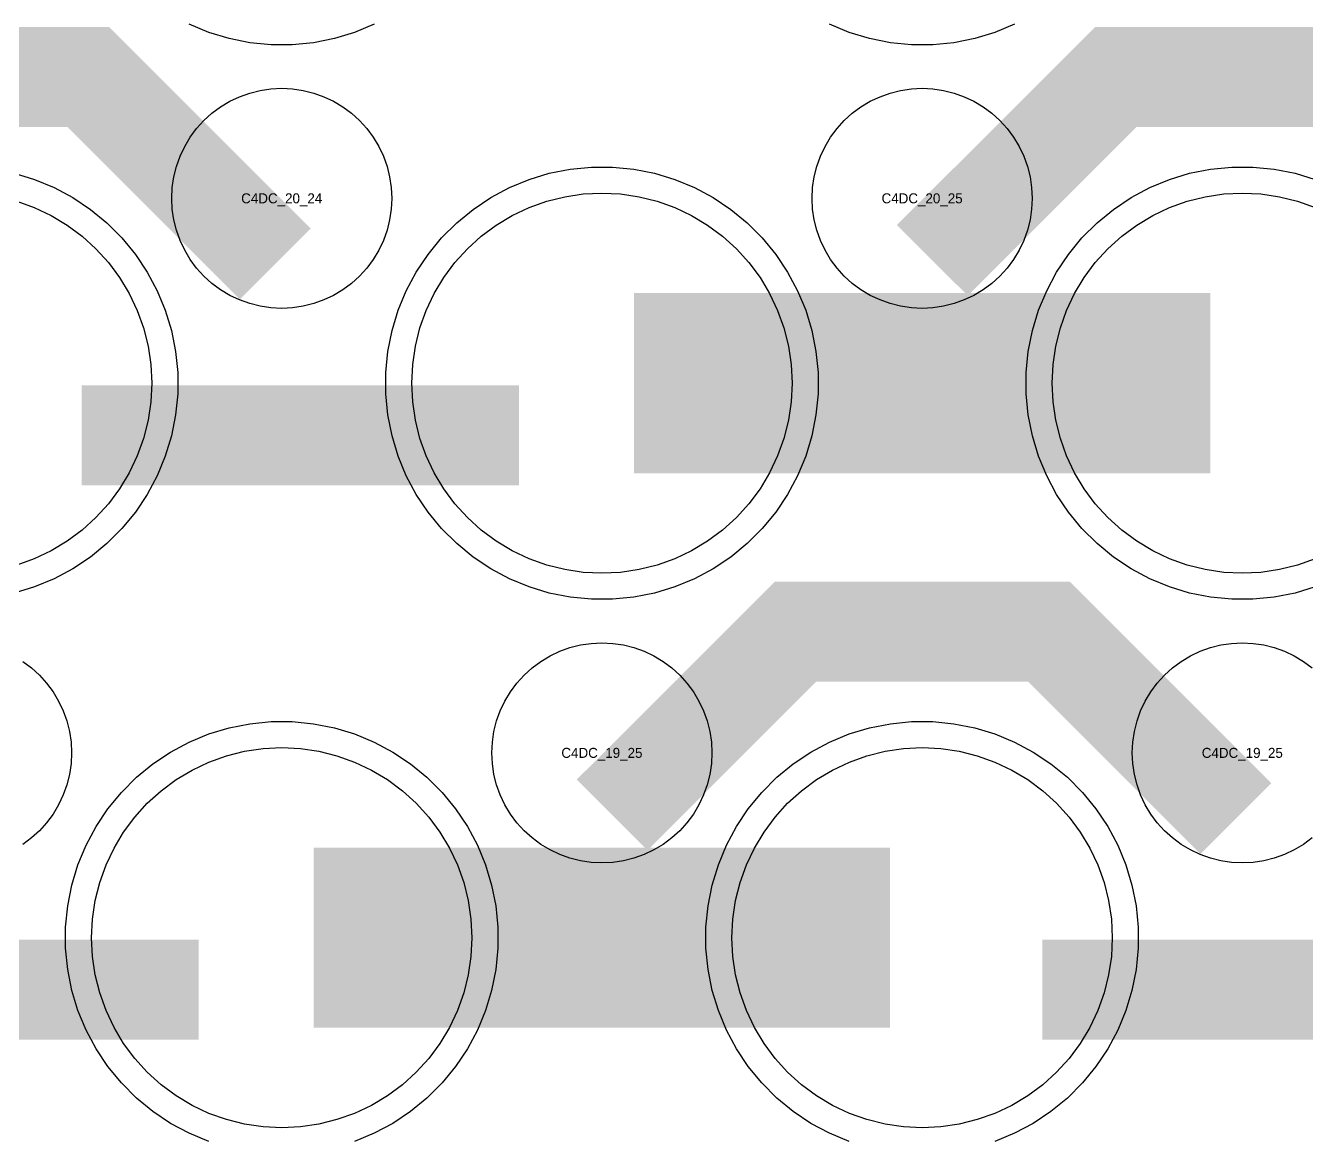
# Model space of a CAD drawing. Extents: x -11880 to 11880, y -14992 to 14992.
# Drawn here: x -4144 to -3824, y -12256.2 to -11978.9 of the extents above; entities that cross this region are included whole.
import ezdxf
from ezdxf.enums import TextEntityAlignment as Align

# ---------------------------------------------------------------- set-up
doc = ezdxf.new("R2010")
doc.units = 0
doc.header["$MEASUREMENT"] = 0
for name, color, linetype in [('GDS_775_DT_237', 138, 'CONTINUOUS'), ('RDL1_FS', 34, 'CONTINUOUS'), ('RDL_BS', 160, 'CONTINUOUS')]:
    doc.layers.add(name, color=color, linetype=linetype)

msp = doc.modelspace()

# ---------------------------------------------------------------- linework, layer by layer
at = {"layer": 'RDL1_FS', "color": 240, "true_color": 0xed1f24}
for points in [[(-4000, -12115.794), (-4004.657, -12115.565), (-4009.268, -12114.881), (-4013.791, -12113.749), (-4018.181, -12112.177), (-4022.395, -12110.185), (-4026.395, -12107.787), (-4030.14, -12105.009), (-4033.594, -12101.879), (-4036.724, -12098.425), (-4039.502, -12094.68), (-4041.9, -12090.68), (-4043.892, -12086.466), (-4045.464, -12082.076), (-4046.596, -12077.553), (-4047.28, -12072.942), (-4047.509, -12068.285), (-4047.28, -12063.628), (-4046.596, -12059.017), (-4045.464, -12054.494), (-4043.892, -12050.104), (-4041.9, -12045.89), (-4039.502, -12041.89), (-4036.724, -12038.145), (-4033.594, -12034.691), (-4030.14, -12031.561), (-4026.395, -12028.783), (-4022.395, -12026.385), (-4018.181, -12024.393), (-4013.791, -12022.821), (-4009.268, -12021.689), (-4004.657, -12021.005), (-4000, -12020.776), (-3995.343, -12021.005), (-3990.732, -12021.689), (-3986.209, -12022.821), (-3981.819, -12024.393), (-3977.605, -12026.385), (-3973.605, -12028.783), (-3969.86, -12031.561), (-3966.406, -12034.691), (-3963.276, -12038.145), (-3960.498, -12041.89), (-3958.1, -12045.89), (-3956.108, -12050.104), (-3954.536, -12054.494), (-3953.404, -12059.017), (-3952.72, -12063.628), (-3952.491, -12068.285), (-3952.72, -12072.942), (-3953.404, -12077.553), (-3954.536, -12082.076), (-3956.108, -12086.466), (-3958.1, -12090.68), (-3960.498, -12094.68), (-3963.276, -12098.425), (-3966.406, -12101.879), (-3969.86, -12105.009), (-3973.605, -12107.787), (-3977.605, -12110.185), (-3981.819, -12112.177), (-3986.209, -12113.749), (-3990.732, -12114.881), (-3995.343, -12115.565)], [(-4080, -12254.354), (-4084.657, -12254.125), (-4089.268, -12253.441), (-4093.791, -12252.309), (-4098.181, -12250.737), (-4102.395, -12248.745), (-4106.395, -12246.347), (-4110.14, -12243.569), (-4113.594, -12240.439), (-4116.724, -12236.985), (-4119.502, -12233.24), (-4121.9, -12229.24), (-4123.892, -12225.026), (-4125.464, -12220.636), (-4126.596, -12216.113), (-4127.28, -12211.502), (-4127.509, -12206.845), (-4127.28, -12202.188), (-4126.596, -12197.577), (-4125.464, -12193.054), (-4123.892, -12188.664), (-4121.9, -12184.45), (-4119.502, -12180.45), (-4116.724, -12176.705), (-4113.594, -12173.251), (-4110.14, -12170.121), (-4106.395, -12167.343), (-4102.395, -12164.945), (-4098.181, -12162.953), (-4093.791, -12161.381), (-4089.268, -12160.249), (-4084.657, -12159.565), (-4080, -12159.336), (-4075.343, -12159.565), (-4070.732, -12160.249), (-4066.209, -12161.381), (-4061.819, -12162.953), (-4057.605, -12164.945), (-4053.605, -12167.343), (-4049.86, -12170.121), (-4046.406, -12173.251), (-4043.276, -12176.705), (-4040.498, -12180.45), (-4038.1, -12184.45), (-4036.108, -12188.664), (-4034.536, -12193.054), (-4033.404, -12197.577), (-4032.72, -12202.188), (-4032.491, -12206.845), (-4032.72, -12211.502), (-4033.404, -12216.113), (-4034.536, -12220.636), (-4036.108, -12225.026), (-4038.1, -12229.24), (-4040.498, -12233.24), (-4043.276, -12236.985), (-4046.406, -12240.439), (-4049.86, -12243.569), (-4053.605, -12246.347), (-4057.605, -12248.745), (-4061.819, -12250.737), (-4066.209, -12252.309), (-4070.732, -12253.441), (-4075.343, -12254.125)], [(-3920, -12254.354), (-3924.657, -12254.125), (-3929.268, -12253.441), (-3933.791, -12252.309), (-3938.181, -12250.737), (-3942.395, -12248.745), (-3946.395, -12246.347), (-3950.14, -12243.569), (-3953.594, -12240.439), (-3956.724, -12236.985), (-3959.502, -12233.24), (-3961.9, -12229.24), (-3963.892, -12225.026), (-3965.464, -12220.636), (-3966.596, -12216.113), (-3967.28, -12211.502), (-3967.509, -12206.845), (-3967.28, -12202.188), (-3966.596, -12197.577), (-3965.464, -12193.054), (-3963.892, -12188.664), (-3961.9, -12184.45), (-3959.502, -12180.45), (-3956.724, -12176.705), (-3953.594, -12173.251), (-3950.14, -12170.121), (-3946.395, -12167.343), (-3942.395, -12164.945), (-3938.181, -12162.953), (-3933.791, -12161.381), (-3929.268, -12160.249), (-3924.657, -12159.565), (-3920, -12159.336), (-3915.343, -12159.565), (-3910.732, -12160.249), (-3906.209, -12161.381), (-3901.819, -12162.953), (-3897.605, -12164.945), (-3893.605, -12167.343), (-3889.86, -12170.121), (-3886.406, -12173.251), (-3883.276, -12176.705), (-3880.498, -12180.45), (-3878.1, -12184.45), (-3876.108, -12188.664), (-3874.536, -12193.054), (-3873.404, -12197.577), (-3872.72, -12202.188), (-3872.491, -12206.845), (-3872.72, -12211.502), (-3873.404, -12216.113), (-3874.536, -12220.636), (-3876.108, -12225.026), (-3878.1, -12229.24), (-3880.498, -12233.24), (-3883.276, -12236.985), (-3886.406, -12240.439), (-3889.86, -12243.569), (-3893.605, -12246.347), (-3897.605, -12248.745), (-3901.819, -12250.737), (-3906.209, -12252.309), (-3910.732, -12253.441), (-3915.343, -12254.125)]]:
    msp.add_lwpolyline(points, close=True, dxfattribs=at)
for points in [[(-3821.819, -12112.177), (-3826.209, -12113.749), (-3830.732, -12114.881), (-3835.343, -12115.565), (-3840, -12115.794), (-3844.657, -12115.565), (-3849.268, -12114.881), (-3853.791, -12113.749), (-3858.181, -12112.177), (-3862.395, -12110.185), (-3866.395, -12107.787), (-3870.14, -12105.009), (-3873.594, -12101.879), (-3876.724, -12098.425), (-3879.502, -12094.68), (-3881.9, -12090.68), (-3883.892, -12086.466), (-3885.464, -12082.076), (-3886.596, -12077.553), (-3887.28, -12072.942), (-3887.509, -12068.285), (-3887.28, -12063.628), (-3886.596, -12059.017), (-3885.464, -12054.494), (-3883.892, -12050.104), (-3881.9, -12045.89), (-3879.502, -12041.89), (-3876.724, -12038.145), (-3873.594, -12034.691), (-3870.14, -12031.561), (-3866.395, -12028.783), (-3862.395, -12026.385), (-3858.181, -12024.393), (-3853.791, -12022.821), (-3849.268, -12021.689), (-3844.657, -12021.005), (-3840, -12020.776), (-3835.343, -12021.005), (-3830.732, -12021.689), (-3826.209, -12022.821), (-3821.819, -12024.393)], [(-4146.209, -12022.821), (-4141.819, -12024.393), (-4137.605, -12026.385), (-4133.605, -12028.783), (-4129.86, -12031.561), (-4126.406, -12034.691), (-4123.276, -12038.145), (-4120.498, -12041.89), (-4118.1, -12045.89), (-4116.108, -12050.104), (-4114.536, -12054.494), (-4113.404, -12059.017), (-4112.72, -12063.628), (-4112.491, -12068.285), (-4112.72, -12072.942), (-4113.404, -12077.553), (-4114.536, -12082.076), (-4116.108, -12086.466), (-4118.1, -12090.68), (-4120.498, -12094.68), (-4123.276, -12098.425), (-4126.406, -12101.879), (-4129.86, -12105.009), (-4133.605, -12107.787), (-4137.605, -12110.185), (-4141.819, -12112.177), (-4146.209, -12113.749)]]:
    msp.add_lwpolyline(points, dxfattribs=at)
for points in [[(-3991.998, -12068.285, 45, 45, 0), (-3919.998, -12068.285, 45, 45, 0)], [(-3919.998, -12068.285, 45, 45, 0), (-3847.998, -12068.285, 45, 45, 0)], [(-4071.998, -12206.845, 45, 45, 0), (-3999.998, -12206.845, 45, 45, 0)], [(-3999.998, -12206.845, 45, 45, 0), (-3927.998, -12206.845, 45, 45, 0)]]:
    msp.add_lwpolyline(points, format="xyseb", dxfattribs=at)
at = {"layer": 'RDL_BS'}
for points in [[(-4081.599, -12038.498, 25, 25, 0), (-4128.313, -11991.784, 25, 25, 0), (-4158.071, -11991.784, 25, 25, 0)], [(-3917.438, -12037.599, 25, 25, 0), (-3871.623, -11991.784, 25, 25, 0), (-3838.07, -11991.784, 25, 25, 0)], [(-3761.599, -12038.498, 25, 25, 0), (-3808.313, -11991.784, 25, 25, 0), (-3838.071, -11991.784, 25, 25, 0)], [(-3997.438, -12176.159, 25, 25, 0), (-3951.623, -12130.344, 25, 25, 0), (-3918.07, -12130.344, 25, 25, 0)], [(-3841.599, -12177.058, 25, 25, 0), (-3888.313, -12130.344, 25, 25, 0), (-3918.071, -12130.344, 25, 25, 0)]]:
    msp.add_lwpolyline(points, format="xyseb", dxfattribs=at)
for points in [[(-4056.885, -11978.595), (-4061.795, -11980.626), (-4066.835, -11982.157), (-4072.062, -11983.203), (-4077.356, -11983.72), (-4082.644, -11983.72), (-4087.938, -11983.203), (-4093.165, -11982.157), (-4098.205, -11980.626), (-4103.115, -11978.595)], [(-3896.885, -11978.595), (-3901.795, -11980.626), (-3906.835, -11982.157), (-3912.062, -11983.203), (-3917.356, -11983.72), (-3922.644, -11983.72), (-3927.938, -11983.203), (-3933.165, -11982.157), (-3938.205, -11980.626), (-3943.115, -11978.595)], [(-3822.557, -12181.911), (-3824.72, -12183.514), (-3827.044, -12184.907), (-3829.481, -12186.059), (-3832.016, -12186.966), (-3834.635, -12187.623), (-3837.307, -12188.019), (-3840, -12188.151), (-3842.693, -12188.019), (-3845.365, -12187.623), (-3847.984, -12186.966), (-3850.519, -12186.059), (-3852.956, -12184.907), (-3855.28, -12183.514), (-3857.443, -12181.911), (-3859.442, -12180.099), (-3861.254, -12178.1), (-3862.857, -12175.937), (-3864.25, -12173.613), (-3865.402, -12171.176), (-3866.309, -12168.641), (-3866.966, -12166.022), (-3867.362, -12163.35), (-3867.494, -12160.657), (-3867.362, -12157.964), (-3866.966, -12155.292), (-3866.309, -12152.673), (-3865.402, -12150.138), (-3864.25, -12147.701), (-3862.857, -12145.377), (-3861.254, -12143.214), (-3859.442, -12141.215), (-3857.443, -12139.403), (-3855.28, -12137.8), (-3852.956, -12136.407), (-3850.519, -12135.255), (-3847.984, -12134.348), (-3845.365, -12133.691), (-3842.693, -12133.295), (-3840, -12133.163), (-3837.307, -12133.295), (-3834.635, -12133.691), (-3832.016, -12134.348), (-3829.481, -12135.255), (-3827.044, -12136.407), (-3824.72, -12137.8), (-3822.557, -12139.403)], [(-4144.72, -12137.8), (-4142.557, -12139.403), (-4140.558, -12141.215), (-4138.746, -12143.214), (-4137.143, -12145.377), (-4135.75, -12147.701), (-4134.598, -12150.138), (-4133.691, -12152.673), (-4133.034, -12155.292), (-4132.638, -12157.964), (-4132.506, -12160.657), (-4132.638, -12163.35), (-4133.034, -12166.022), (-4133.691, -12168.641), (-4134.598, -12171.176), (-4135.75, -12173.613), (-4137.143, -12175.937), (-4138.746, -12178.1), (-4140.558, -12180.099), (-4142.557, -12181.911), (-4144.72, -12183.514)]]:
    msp.add_lwpolyline(points, dxfattribs=at)
for points in [[(-4080, -12049.591), (-4082.693, -12049.459), (-4085.365, -12049.063), (-4087.984, -12048.406), (-4090.519, -12047.499), (-4092.956, -12046.347), (-4095.28, -12044.954), (-4097.443, -12043.351), (-4099.442, -12041.539), (-4101.254, -12039.54), (-4102.857, -12037.377), (-4104.25, -12035.053), (-4105.402, -12032.616), (-4106.309, -12030.081), (-4106.966, -12027.462), (-4107.362, -12024.79), (-4107.494, -12022.097), (-4107.362, -12019.404), (-4106.966, -12016.732), (-4106.309, -12014.113), (-4105.402, -12011.578), (-4104.25, -12009.141), (-4102.857, -12006.817), (-4101.254, -12004.654), (-4099.442, -12002.655), (-4097.443, -12000.843), (-4095.28, -11999.24), (-4092.956, -11997.847), (-4090.519, -11996.695), (-4087.984, -11995.788), (-4085.365, -11995.131), (-4082.693, -11994.735), (-4080, -11994.603), (-4077.307, -11994.735), (-4074.635, -11995.131), (-4072.016, -11995.788), (-4069.481, -11996.695), (-4067.044, -11997.847), (-4064.72, -11999.24), (-4062.557, -12000.843), (-4060.558, -12002.655), (-4058.746, -12004.654), (-4057.143, -12006.817), (-4055.75, -12009.141), (-4054.598, -12011.578), (-4053.691, -12014.113), (-4053.034, -12016.732), (-4052.638, -12019.404), (-4052.506, -12022.097), (-4052.638, -12024.79), (-4053.034, -12027.462), (-4053.691, -12030.081), (-4054.598, -12032.616), (-4055.75, -12035.053), (-4057.143, -12037.377), (-4058.746, -12039.54), (-4060.558, -12041.539), (-4062.557, -12043.351), (-4064.72, -12044.954), (-4067.044, -12046.347), (-4069.481, -12047.499), (-4072.016, -12048.406), (-4074.635, -12049.063), (-4077.307, -12049.459)], [(-3920, -12049.591), (-3922.693, -12049.459), (-3925.365, -12049.063), (-3927.984, -12048.406), (-3930.519, -12047.499), (-3932.956, -12046.347), (-3935.28, -12044.954), (-3937.443, -12043.351), (-3939.442, -12041.539), (-3941.254, -12039.54), (-3942.857, -12037.377), (-3944.25, -12035.053), (-3945.402, -12032.616), (-3946.309, -12030.081), (-3946.966, -12027.462), (-3947.362, -12024.79), (-3947.494, -12022.097), (-3947.362, -12019.404), (-3946.966, -12016.732), (-3946.309, -12014.113), (-3945.402, -12011.578), (-3944.25, -12009.141), (-3942.857, -12006.817), (-3941.254, -12004.654), (-3939.442, -12002.655), (-3937.443, -12000.843), (-3935.28, -11999.24), (-3932.956, -11997.847), (-3930.519, -11996.695), (-3927.984, -11995.788), (-3925.365, -11995.131), (-3922.693, -11994.735), (-3920, -11994.603), (-3917.307, -11994.735), (-3914.635, -11995.131), (-3912.016, -11995.788), (-3909.481, -11996.695), (-3907.044, -11997.847), (-3904.72, -11999.24), (-3902.557, -12000.843), (-3900.558, -12002.655), (-3898.746, -12004.654), (-3897.143, -12006.817), (-3895.75, -12009.141), (-3894.598, -12011.578), (-3893.691, -12014.113), (-3893.034, -12016.732), (-3892.638, -12019.404), (-3892.506, -12022.097), (-3892.638, -12024.79), (-3893.034, -12027.462), (-3893.691, -12030.081), (-3894.598, -12032.616), (-3895.75, -12035.053), (-3897.143, -12037.377), (-3898.746, -12039.54), (-3900.558, -12041.539), (-3902.557, -12043.351), (-3904.72, -12044.954), (-3907.044, -12046.347), (-3909.481, -12047.499), (-3912.016, -12048.406), (-3914.635, -12049.063), (-3917.307, -12049.459)], [(-4000, -12188.151), (-4002.693, -12188.019), (-4005.365, -12187.623), (-4007.984, -12186.966), (-4010.519, -12186.059), (-4012.956, -12184.907), (-4015.28, -12183.514), (-4017.443, -12181.911), (-4019.442, -12180.099), (-4021.254, -12178.1), (-4022.857, -12175.937), (-4024.25, -12173.613), (-4025.402, -12171.176), (-4026.309, -12168.641), (-4026.966, -12166.022), (-4027.362, -12163.35), (-4027.494, -12160.657), (-4027.362, -12157.964), (-4026.966, -12155.292), (-4026.309, -12152.673), (-4025.402, -12150.138), (-4024.25, -12147.701), (-4022.857, -12145.377), (-4021.254, -12143.214), (-4019.442, -12141.215), (-4017.443, -12139.403), (-4015.28, -12137.8), (-4012.956, -12136.407), (-4010.519, -12135.255), (-4007.984, -12134.348), (-4005.365, -12133.691), (-4002.693, -12133.295), (-4000, -12133.163), (-3997.307, -12133.295), (-3994.635, -12133.691), (-3992.016, -12134.348), (-3989.481, -12135.255), (-3987.044, -12136.407), (-3984.72, -12137.8), (-3982.557, -12139.403), (-3980.558, -12141.215), (-3978.746, -12143.214), (-3977.143, -12145.377), (-3975.75, -12147.701), (-3974.598, -12150.138), (-3973.691, -12152.673), (-3973.034, -12155.292), (-3972.638, -12157.964), (-3972.506, -12160.657), (-3972.638, -12163.35), (-3973.034, -12166.022), (-3973.691, -12168.641), (-3974.598, -12171.176), (-3975.75, -12173.613), (-3977.143, -12175.937), (-3978.746, -12178.1), (-3980.558, -12180.099), (-3982.557, -12181.911), (-3984.72, -12183.514), (-3987.044, -12184.907), (-3989.481, -12186.059), (-3992.016, -12186.966), (-3994.635, -12187.623), (-3997.307, -12188.019)]]:
    msp.add_lwpolyline(points, close=True, dxfattribs=at)
at = {"layer": 'RDL_BS', "color": 240, "true_color": 0xed1f24}
for points in [[(-4146.835, -12015.848), (-4141.795, -12017.379), (-4136.885, -12019.41), (-4132.223, -12021.902), (-4127.809, -12024.849), (-4123.708, -12028.211), (-4119.926, -12031.993), (-4116.564, -12036.094), (-4113.617, -12040.508), (-4111.125, -12045.17), (-4109.094, -12050.08), (-4107.563, -12055.12), (-4106.517, -12060.347), (-4106, -12065.641), (-4106, -12070.929), (-4106.517, -12076.223), (-4107.563, -12081.45), (-4109.094, -12086.49), (-4111.125, -12091.4), (-4113.617, -12096.062), (-4116.564, -12100.476), (-4119.926, -12104.577), (-4123.708, -12108.359), (-4127.809, -12111.721), (-4132.223, -12114.668), (-4136.885, -12117.16), (-4141.795, -12119.191), (-4146.835, -12120.722)], [(-3821.795, -12119.191), (-3826.835, -12120.722), (-3832.062, -12121.768), (-3837.356, -12122.285), (-3842.644, -12122.285), (-3847.938, -12121.768), (-3853.165, -12120.722), (-3858.205, -12119.191), (-3863.115, -12117.16), (-3867.777, -12114.668), (-3872.191, -12111.721), (-3876.292, -12108.359), (-3880.074, -12104.577), (-3883.436, -12100.476), (-3886.383, -12096.062), (-3888.875, -12091.4), (-3890.906, -12086.49), (-3892.437, -12081.45), (-3893.483, -12076.223), (-3894, -12070.929), (-3894, -12065.641), (-3893.483, -12060.347), (-3892.437, -12055.12), (-3890.906, -12050.08), (-3888.875, -12045.17), (-3886.383, -12040.508), (-3883.436, -12036.094), (-3880.074, -12031.993), (-3876.292, -12028.211), (-3872.191, -12024.849), (-3867.777, -12021.902), (-3863.115, -12019.41), (-3858.205, -12017.379), (-3853.165, -12015.848), (-3847.938, -12014.802), (-3842.644, -12014.285), (-3837.356, -12014.285), (-3832.062, -12014.802), (-3826.835, -12015.848), (-3821.795, -12017.379)], [(-4098.205, -12257.751), (-4103.115, -12255.72), (-4107.777, -12253.228), (-4112.191, -12250.281), (-4116.292, -12246.919), (-4120.074, -12243.137), (-4123.436, -12239.036), (-4126.383, -12234.622), (-4128.875, -12229.96), (-4130.906, -12225.05), (-4132.437, -12220.01), (-4133.483, -12214.783), (-4134, -12209.489), (-4134, -12204.201), (-4133.483, -12198.907), (-4132.437, -12193.68), (-4130.906, -12188.64), (-4128.875, -12183.73), (-4126.383, -12179.068), (-4123.436, -12174.654), (-4120.074, -12170.553), (-4116.292, -12166.771), (-4112.191, -12163.409), (-4107.777, -12160.462), (-4103.115, -12157.97), (-4098.205, -12155.939), (-4093.165, -12154.408), (-4087.938, -12153.362), (-4082.644, -12152.845), (-4077.356, -12152.845), (-4072.062, -12153.362), (-4066.835, -12154.408), (-4061.795, -12155.939), (-4056.885, -12157.97), (-4052.223, -12160.462), (-4047.809, -12163.409), (-4043.708, -12166.771), (-4039.926, -12170.553), (-4036.564, -12174.654), (-4033.617, -12179.068), (-4031.125, -12183.73), (-4029.094, -12188.64), (-4027.563, -12193.68), (-4026.517, -12198.907), (-4026, -12204.201), (-4026, -12209.489), (-4026.517, -12214.783), (-4027.563, -12220.01), (-4029.094, -12225.05), (-4031.125, -12229.96), (-4033.617, -12234.622), (-4036.564, -12239.036), (-4039.926, -12243.137), (-4043.708, -12246.919), (-4047.809, -12250.281), (-4052.223, -12253.228), (-4056.885, -12255.72), (-4061.795, -12257.751)], [(-3938.205, -12257.751), (-3943.115, -12255.72), (-3947.777, -12253.228), (-3952.191, -12250.281), (-3956.292, -12246.919), (-3960.074, -12243.137), (-3963.436, -12239.036), (-3966.383, -12234.622), (-3968.875, -12229.96), (-3970.906, -12225.05), (-3972.437, -12220.01), (-3973.483, -12214.783), (-3974, -12209.489), (-3974, -12204.201), (-3973.483, -12198.907), (-3972.437, -12193.68), (-3970.906, -12188.64), (-3968.875, -12183.73), (-3966.383, -12179.068), (-3963.436, -12174.654), (-3960.074, -12170.553), (-3956.292, -12166.771), (-3952.191, -12163.409), (-3947.777, -12160.462), (-3943.115, -12157.97), (-3938.205, -12155.939), (-3933.165, -12154.408), (-3927.938, -12153.362), (-3922.644, -12152.845), (-3917.356, -12152.845), (-3912.062, -12153.362), (-3906.835, -12154.408), (-3901.795, -12155.939), (-3896.885, -12157.97), (-3892.223, -12160.462), (-3887.809, -12163.409), (-3883.708, -12166.771), (-3879.926, -12170.553), (-3876.564, -12174.654), (-3873.617, -12179.068), (-3871.125, -12183.73), (-3869.094, -12188.64), (-3867.563, -12193.68), (-3866.517, -12198.907), (-3866, -12204.201), (-3866, -12209.489), (-3866.517, -12214.783), (-3867.563, -12220.01), (-3869.094, -12225.05), (-3871.125, -12229.96), (-3873.617, -12234.622), (-3876.564, -12239.036), (-3879.926, -12243.137), (-3883.708, -12246.919), (-3887.809, -12250.281), (-3892.223, -12253.228), (-3896.885, -12255.72), (-3901.795, -12257.751)]]:
    msp.add_lwpolyline(points, dxfattribs=at)
msp.add_lwpolyline([(-4002.644, -12122.285), (-4007.938, -12121.768), (-4013.165, -12120.722), (-4018.205, -12119.191), (-4023.115, -12117.16), (-4027.777, -12114.668), (-4032.191, -12111.721), (-4036.292, -12108.359), (-4040.074, -12104.577), (-4043.436, -12100.476), (-4046.383, -12096.062), (-4048.875, -12091.4), (-4050.906, -12086.49), (-4052.437, -12081.45), (-4053.483, -12076.223), (-4054, -12070.929), (-4054, -12065.641), (-4053.483, -12060.347), (-4052.437, -12055.12), (-4050.906, -12050.08), (-4048.875, -12045.17), (-4046.383, -12040.508), (-4043.436, -12036.094), (-4040.074, -12031.993), (-4036.292, -12028.211), (-4032.191, -12024.849), (-4027.777, -12021.902), (-4023.115, -12019.41), (-4018.205, -12017.379), (-4013.165, -12015.848), (-4007.938, -12014.802), (-4002.644, -12014.285), (-3997.356, -12014.285), (-3992.062, -12014.802), (-3986.835, -12015.848), (-3981.795, -12017.379), (-3976.885, -12019.41), (-3972.223, -12021.902), (-3967.809, -12024.849), (-3963.708, -12028.211), (-3959.926, -12031.993), (-3956.564, -12036.094), (-3953.617, -12040.508), (-3951.125, -12045.17), (-3949.094, -12050.08), (-3947.563, -12055.12), (-3946.517, -12060.347), (-3946, -12065.641), (-3946, -12070.929), (-3946.517, -12076.223), (-3947.563, -12081.45), (-3949.094, -12086.49), (-3951.125, -12091.4), (-3953.617, -12096.062), (-3956.564, -12100.476), (-3959.926, -12104.577), (-3963.708, -12108.359), (-3967.809, -12111.721), (-3972.223, -12114.668), (-3976.885, -12117.16), (-3981.795, -12119.191), (-3986.835, -12120.722), (-3992.062, -12121.768), (-3997.356, -12122.285)], close=True, dxfattribs=at)
for points in [[(-4129.984, -12081.298, 25, 25, 0), (-4020.719, -12081.298, 25, 25, 0)], [(-4209.984, -12219.858, 25, 25, 0), (-4100.719, -12219.858, 25, 25, 0)], [(-3889.984, -12219.858, 25, 25, 0), (-3780.719, -12219.858, 25, 25, 0)]]:
    msp.add_lwpolyline(points, format="xyseb", dxfattribs=at)

# ---------------------------------------------------------------- texts
at = {"layer": 'GDS_775_DT_237'}
for s, p in [('C4DC_20_24', (-4080, -12022.097)), ('C4DC_20_24', (-4080, -12022.097)), ('C4DC_20_25', (-3920, -12022.097)), ('C4DC_20_25', (-3920, -12022.097)), ('C4DC_19_25', (-4000, -12160.657)), ('C4DC_19_25', (-4000, -12160.657)), ('C4DC_19_25', (-3840, -12160.657)), ('C4DC_19_25', (-3840, -12160.657))]:
    msp.add_text(s, height=2.5, dxfattribs=at).set_placement(p, align=Align.MIDDLE_CENTER)

doc.saveas('drawing.dxf')
